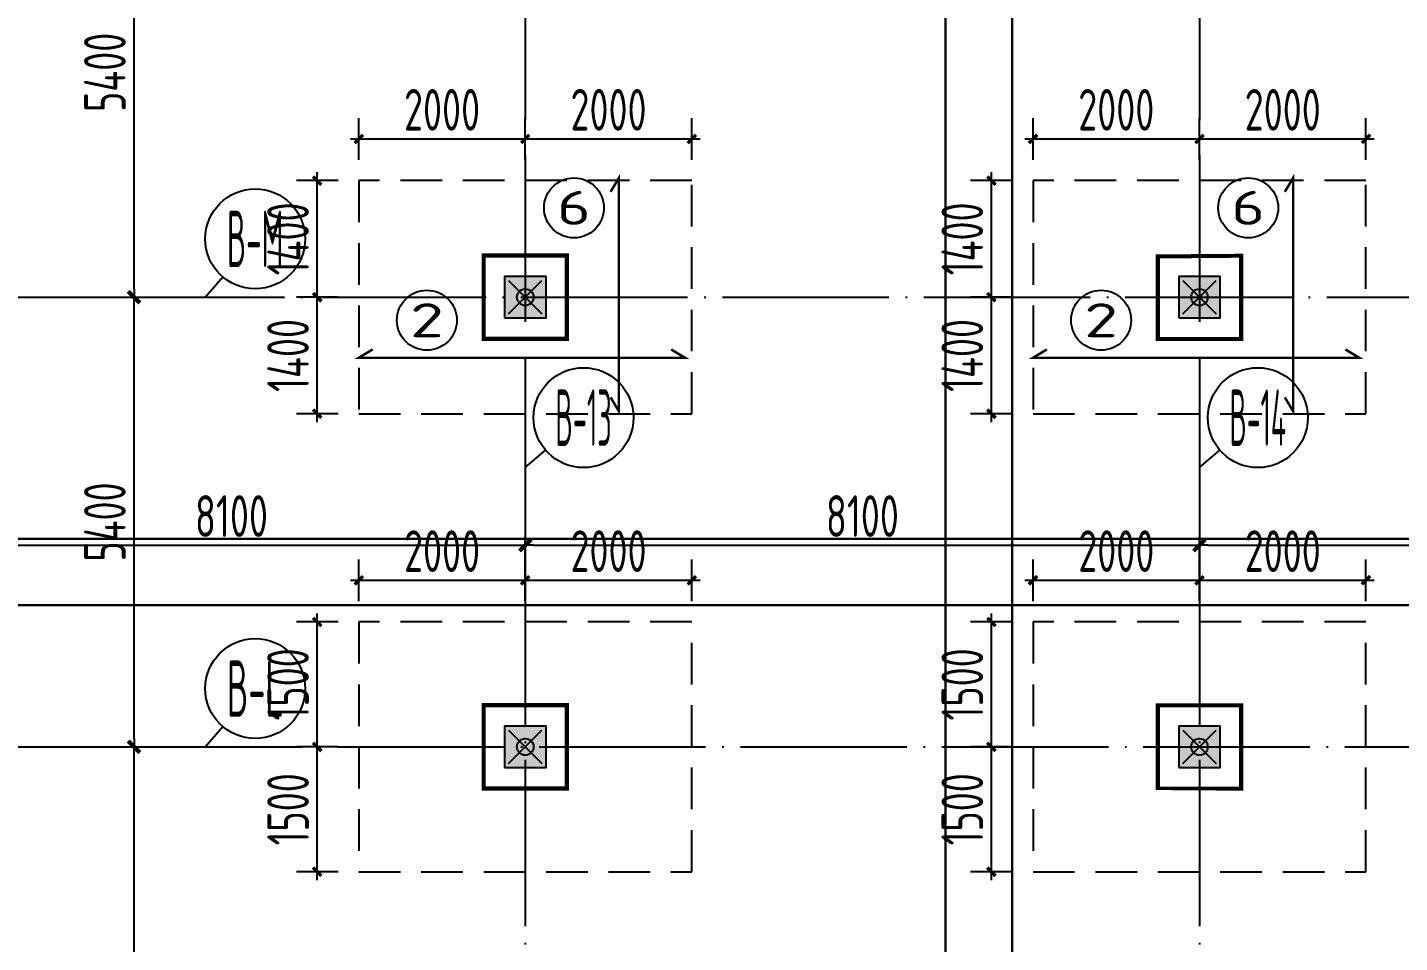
# Model space of a CAD drawing. Extents: x -57409 to 252654, y -8259 to 229119.
# Drawn here: x 120597 to 137081, y 122113 to 133102 of the extents above; entities that cross this region are included whole.
import ezdxf
from ezdxf.enums import TextEntityAlignment as Align

# ---------------------------------------------------------------- set-up
doc = ezdxf.new("R2010")
doc.units = 0
doc.header["$LTSCALE"] = 100
doc.header["$PDMODE"] = 35
doc.header["$PDSIZE"] = 200
doc.linetypes.add('DASHED', pattern=[0.75, 0.5, -0.25])
doc.linetypes.add('DOTE', pattern=[2.4200000000000004, 2, -0.2, 0.02, -0.2])
doc.layers.get('0').update_dxf_attribs({"linetype": 'CONTINUOUS'})
doc.layers.get('Defpoints').update_dxf_attribs({"linetype": 'CONTINUOUS'})
for name, color, linetype in [('B-TEXT', 3, 'CONTINUOUS'), ('codim', 7, 'CONTINUOUS'), ('COLU', 7, 'CONTINUOUS'), ('CT', 2, 'CONTINUOUS'), ('dote', 253, 'DOTE'), ('h填实-柱墙', 254, 'CONTINUOUS'), ('Z-AXIS', 3, 'CONTINUOUS'), ('Z-TEXT', 2, 'CONTINUOUS'), ('z柱下板带', 140, 'CONTINUOUS'), ('板底钢筋', 24, 'CONTINUOUS')]:
    doc.layers.add(name, color=color, linetype=linetype)
doc.layers.add('重心计算', color=7, linetype='CONTINUOUS', plot=False)
doc.styles.add('_TCH_AXIS', font='tssdeng.shx', dxfattribs={"width": 0.7, "bigfont": 'tssdchn.shx'})
doc.styles.add('COMPLEX', font='tssdeng.shx', dxfattribs={"width": 0.7, "bigfont": 'tssdchn.shx'})
doc.styles.add('Jgcad-DIM', font='tssdeng.shx', dxfattribs={"width": 0.7, "bigfont": 'tssdchn.shx'})
doc.styles.add('TSSD_Dimension', font='tssdeng.shx', dxfattribs={"width": 0.7})
doc.dimstyles.new('TSSD_100_100$0', dxfattribs={"dimtxt": 300, "dimasz": 100, "dimexe": 100, "dimexo": 250, "dimgap": 100, "dimtad": 1, "dimdec": 0, "dimzin": 0, "dimdsep": 46, "dimtxsty": 'TSSD_Dimension', "dimblk": '_tsdbk', "dimblk1": '_tsdbk', "dimblk2": '_tsdbk', "dimsah": 1, "dimcen": 0, "dimdle": 100, "dimclrt": 7, "dimadec": 0, "dimazin": 0, "dimtfac": 1, "dimtdec": 0, "dimtix": 1, "dimtmove": 2, "dimatfit": 3, "dimldrblk": '_tsdbk', "dimfxl": 1, "dimtolj": 1, "dimtzin": 0, "dimarcsym": 0})

# ---------------------------------------------------------------- blocks, each defined once
blk = doc.blocks.new('_tsdbk')
blk.add_line((-1, 0), (0, 0))
at = {"const_width": 0.5}
blk.add_lwpolyline([(-0.7000000000000001, -0.7000000000000001), (0.7000000000000001, 0.7000000000000001)], dxfattribs=at)
blk = doc.blocks.new('*D203')
at = {"layer": 'Defpoints', "color": 0}
for p in [(126577.6411610183, 126884.3521640794), (118477.6411610194, 126132.648285061), (126577.6411610183, 126132.648285061)]:
    blk.add_point(p, dxfattribs=at)
at = {"layer": 'Z-AXIS', "color": 0, "lineweight": -2}
for p, q in [((118477.6411610194, 126382.648285061), (118477.6411610194, 126984.3521640794)), ((126577.6411610183, 126382.648285061), (126577.6411610183, 126984.3521640794)), ((118577.6411610194, 126884.3521640794), (126477.6411610183, 126884.3521640794))]:
    blk.add_line(p, q, dxfattribs=at)
at = {"layer": 'Z-AXIS', "color": 0, "lineweight": -2, "xscale": 100, "yscale": 100, "zscale": 100, "rotation": 180}
blk.add_blockref('_tsdbk', (118477.6411610194, 126884.3521640794), dxfattribs=at)
at = {"layer": 'Z-AXIS', "color": 0, "lineweight": -2, "xscale": 100, "yscale": 100, "zscale": 100}
blk.add_blockref('_tsdbk', (126577.6411610183, 126884.3521640794), dxfattribs=at)
at = {"layer": 'Z-AXIS', "color": 7, "insert": (123047.6468066357, 127234.3521640793), "char_height": 500, "attachment_point": 5, "style": 'TSSD_Dimension'}
blk.add_mtext('\\A1;8100', dxfattribs=at)
blk = doc.blocks.new('*D204')
at = {"layer": 'Defpoints', "color": 0}
for p in [(134677.6411610182, 126884.3521640791), (126577.6411610183, 126132.648285061), (134677.6411610182, 126132.6482850611)]:
    blk.add_point(p, dxfattribs=at)
at = {"layer": 'Z-AXIS', "color": 0, "lineweight": -2}
for p, q in [((126577.6411610183, 126382.648285061), (126577.6411610183, 126984.3521640791)), ((134677.6411610182, 126382.6482850611), (134677.6411610182, 126984.3521640791)), ((126677.6411610183, 126884.3521640791), (134577.6411610182, 126884.3521640791))]:
    blk.add_line(p, q, dxfattribs=at)
at = {"layer": 'Z-AXIS', "color": 0, "lineweight": -2, "xscale": 100, "yscale": 100, "zscale": 100, "rotation": 180}
blk.add_blockref('_tsdbk', (126577.6411610183, 126884.3521640791), dxfattribs=at)
at = {"layer": 'Z-AXIS', "color": 0, "lineweight": -2, "xscale": 100, "yscale": 100, "zscale": 100}
blk.add_blockref('_tsdbk', (134677.6411610182, 126884.3521640791), dxfattribs=at)
at = {"layer": 'Z-AXIS', "color": 7, "insert": (130627.6411610183, 127234.3521640791), "char_height": 500, "attachment_point": 5, "style": 'TSSD_Dimension'}
blk.add_mtext('\\A1;8100', dxfattribs=at)
blk = doc.blocks.new('*D205')
at = {"layer": 'Defpoints', "color": 0}
for p in [(140677.6411610188, 126884.3521640793), (134677.6411610182, 126132.6482850611), (140677.6411610188, 126132.6482850612)]:
    blk.add_point(p, dxfattribs=at)
at = {"layer": 'Z-AXIS', "color": 0, "lineweight": -2}
for p, q in [((134677.6411610182, 126382.6482850611), (134677.6411610182, 126984.3521640793)), ((140677.6411610188, 126382.6482850612), (140677.6411610188, 126984.3521640793)), ((134777.6411610182, 126884.3521640793), (140577.6411610188, 126884.3521640793))]:
    blk.add_line(p, q, dxfattribs=at)
at = {"layer": 'Z-AXIS', "color": 0, "lineweight": -2, "xscale": 100, "yscale": 100, "zscale": 100, "rotation": 180}
blk.add_blockref('_tsdbk', (134677.6411610182, 126884.3521640793), dxfattribs=at)
at = {"layer": 'Z-AXIS', "color": 0, "lineweight": -2, "xscale": 100, "yscale": 100, "zscale": 100}
blk.add_blockref('_tsdbk', (140677.6411610188, 126884.3521640793), dxfattribs=at)
at = {"layer": 'Z-AXIS', "color": 7, "insert": (137677.6411610185, 127234.3521640793), "char_height": 500, "attachment_point": 5, "style": 'TSSD_Dimension'}
blk.add_mtext('\\A1;6000', dxfattribs=at)
blk = doc.blocks.new('_AXISO')
blk.add_circle((2.273736754432321e-13, -5.684341886080801e-14), 0.5)
at = {"layer": 'B-TEXT', "style": 'COMPLEX', "width": 1.450892857142857}
blk.add_attdef('A', text='', height=0.56, dxfattribs=at).set_placement((0.2493750000001, -0.2800000000000296), (0.7493750000001, -0.2800000000000296), align=Align.FIT)
blk = doc.blocks.new('*D225')
at = {"layer": 'Defpoints', "color": 0}
for p in [(120615.5817339843, 124462.7230420701), (121877.107677219, 124462.7230420701), (120615.5817339843, 118462.7230420685)]:
    blk.add_point(p, dxfattribs=at)
at = {"layer": 'Z-AXIS', "color": 0, "lineweight": -2}
for p, q in [((120865.5817339843, 124462.7230420701), (121977.107677219, 124462.7230420701)), ((121877.107677219, 118562.7230420685), (121877.107677219, 124362.7230420701)), ((120865.5817339843, 118462.7230420685), (121977.107677219, 118462.7230420685))]:
    blk.add_line(p, q, dxfattribs=at)
at = {"layer": 'Z-AXIS', "color": 0, "lineweight": -2, "xscale": 100, "yscale": 100, "zscale": 100}
for p, rotation in [((121877.107677219, 124462.7230420701), 90), ((121877.107677219, 118462.7230420685), 270)]:
    blk.add_blockref('_tsdbk', p, dxfattribs=dict(at, rotation=rotation))
at = {"layer": 'Z-AXIS', "color": 7, "insert": (121527.107677219, 121462.7230420693), "char_height": 500, "attachment_point": 5, "rotation": 90, "style": 'TSSD_Dimension'}
blk.add_mtext('\\A1;6000', dxfattribs=at)
blk = doc.blocks.new('*D226')
at = {"layer": 'Defpoints', "color": 0}
for p in [(120615.5817339844, 129862.7230420729), (121877.107677219, 129862.7230420729), (120615.5817339843, 124462.7230420701)]:
    blk.add_point(p, dxfattribs=at)
at = {"layer": 'Z-AXIS', "color": 0, "lineweight": -2}
for p, q in [((120865.5817339844, 129862.7230420729), (121977.107677219, 129862.7230420729)), ((121877.107677219, 124562.7230420701), (121877.107677219, 129762.7230420729)), ((120865.5817339843, 124462.7230420701), (121977.107677219, 124462.7230420701))]:
    blk.add_line(p, q, dxfattribs=at)
at = {"layer": 'Z-AXIS', "color": 0, "lineweight": -2, "xscale": 100, "yscale": 100, "zscale": 100}
for p, rotation in [((121877.107677219, 129862.7230420729), 90), ((121877.107677219, 124462.7230420701), 270)]:
    blk.add_blockref('_tsdbk', p, dxfattribs=dict(at, rotation=rotation))
at = {"layer": 'Z-AXIS', "color": 7, "insert": (121527.107677219, 127162.7230420715), "char_height": 500, "attachment_point": 5, "rotation": 90, "style": 'TSSD_Dimension'}
blk.add_mtext('\\A1;5400', dxfattribs=at)
blk = doc.blocks.new('*D227')
at = {"layer": 'Defpoints', "color": 0}
for p in [(120615.5817339844, 135262.7230420733), (121877.107677219, 135262.7230420733), (120615.5817339844, 129862.7230420729)]:
    blk.add_point(p, dxfattribs=at)
at = {"layer": 'Z-AXIS', "color": 0, "lineweight": -2}
for p, q in [((120865.5817339844, 135262.7230420733), (121977.107677219, 135262.7230420733)), ((121877.107677219, 129962.7230420729), (121877.107677219, 135162.7230420733)), ((120865.5817339844, 129862.7230420729), (121977.107677219, 129862.7230420729))]:
    blk.add_line(p, q, dxfattribs=at)
at = {"layer": 'Z-AXIS', "color": 0, "lineweight": -2, "xscale": 100, "yscale": 100, "zscale": 100}
for p, rotation in [((121877.107677219, 135262.7230420733), 90), ((121877.107677219, 129862.7230420729), 270)]:
    blk.add_blockref('_tsdbk', p, dxfattribs=dict(at, rotation=rotation))
at = {"layer": 'Z-AXIS', "color": 7, "insert": (121527.107677219, 132562.7230420731), "char_height": 500, "attachment_point": 5, "rotation": 90, "style": 'TSSD_Dimension'}
blk.add_mtext('\\A1;5400', dxfattribs=at)
blk = doc.blocks.new('_ArchTick')
at = {"color": 0, "linetype": 'ByBlock', "const_width": 0.4}
blk.add_lwpolyline([(-0.5, -0.5), (0.5, 0.5)], dxfattribs=at)
blk = doc.blocks.new('*D1007')
at = {"layer": 'codim', "color": 7, "lineweight": -2}
for p, q in [((132427.6411610182, 124462.72304207), (131927.6411610182, 124462.72304207)), ((132427.6411610182, 122962.7230420701), (131927.6411610182, 122962.7230420701))]:
    blk.add_line(p, q, dxfattribs=at)
at = {"layer": 'codim', "color": 0, "lineweight": -2}
blk.add_line((132177.6411610182, 122862.7230420701), (132177.6411610182, 124562.72304207), dxfattribs=at)
at = {"layer": 'Defpoints', "color": 0}
for p in [(132177.6411610182, 124462.72304207), (132677.6411610182, 124462.72304207), (132677.6411610182, 122962.7230420701)]:
    blk.add_point(p, dxfattribs=at)
at = {"layer": 'codim', "color": 0, "lineweight": -2, "xscale": 100, "yscale": 100, "zscale": 100}
for p, rotation in [((132177.6411610182, 124462.72304207), 90), ((132177.6411610182, 122962.7230420701), 270)]:
    blk.add_blockref('_ArchTick', p, dxfattribs=dict(at, rotation=rotation))
at = {"layer": 'codim', "color": 1, "insert": (131827.6411610181, 123712.7230420701), "char_height": 500, "attachment_point": 5, "rotation": 90, "style": 'Jgcad-DIM'}
blk.add_mtext('\\A1;1500', dxfattribs=at)
blk = doc.blocks.new('*D1008')
at = {"layer": 'codim', "color": 7, "lineweight": -2}
for p, q in [((132427.6411610182, 125962.7230420702), (131927.6411610182, 125962.7230420702)), ((132427.6411610182, 124462.72304207), (131927.6411610182, 124462.72304207))]:
    blk.add_line(p, q, dxfattribs=at)
at = {"layer": 'codim', "color": 0, "lineweight": -2}
blk.add_line((132177.6411610182, 124362.72304207), (132177.6411610182, 126062.7230420702), dxfattribs=at)
at = {"layer": 'Defpoints', "color": 0}
for p in [(132177.6411610182, 125962.7230420702), (132677.6411610182, 125962.7230420702), (132677.6411610182, 124462.72304207)]:
    blk.add_point(p, dxfattribs=at)
at = {"layer": 'codim', "color": 0, "lineweight": -2, "xscale": 100, "yscale": 100, "zscale": 100}
for p, rotation in [((132177.6411610182, 125962.7230420702), 90), ((132177.6411610182, 124462.72304207), 270)]:
    blk.add_blockref('_ArchTick', p, dxfattribs=dict(at, rotation=rotation))
at = {"layer": 'codim', "color": 1, "insert": (131827.6411610181, 125212.7230420701), "char_height": 500, "attachment_point": 5, "rotation": 90, "style": 'Jgcad-DIM'}
blk.add_mtext('\\A1;1500', dxfattribs=at)
blk = doc.blocks.new('*D1009')
at = {"layer": 'codim', "color": 7, "lineweight": -2}
for p, q in [((132677.6411610182, 126212.7230420702), (132677.6411610182, 126712.7230420702)), ((134677.6411610181, 126212.7230420702), (134677.6411610181, 126712.7230420702))]:
    blk.add_line(p, q, dxfattribs=at)
at = {"layer": 'codim', "color": 0, "lineweight": -2}
blk.add_line((132577.6411610182, 126462.7230420702), (134777.6411610181, 126462.7230420702), dxfattribs=at)
at = {"layer": 'Defpoints', "color": 0}
for p in [(134677.6411610181, 126462.7230420702), (132677.6411610182, 125962.7230420702), (134677.6411610181, 125962.7230420702)]:
    blk.add_point(p, dxfattribs=at)
at = {"layer": 'codim', "color": 0, "lineweight": -2, "xscale": 100, "yscale": 100, "zscale": 100, "rotation": 180}
blk.add_blockref('_ArchTick', (132677.6411610182, 126462.7230420702), dxfattribs=at)
at = {"layer": 'codim', "color": 0, "lineweight": -2, "xscale": 100, "yscale": 100, "zscale": 100}
blk.add_blockref('_ArchTick', (134677.6411610181, 126462.7230420702), dxfattribs=at)
at = {"layer": 'codim', "color": 1, "insert": (133677.6411610182, 126812.7230420702), "char_height": 500, "attachment_point": 5, "style": 'Jgcad-DIM'}
blk.add_mtext('\\A1;2000', dxfattribs=at)
blk = doc.blocks.new('*D1010')
at = {"layer": 'codim', "color": 7, "lineweight": -2}
for p, q in [((134677.6411610181, 126212.7230420702), (134677.6411610181, 126712.7230420702)), ((136677.6411610182, 126212.7230420701), (136677.6411610182, 126712.7230420702))]:
    blk.add_line(p, q, dxfattribs=at)
at = {"layer": 'codim', "color": 0, "lineweight": -2}
blk.add_line((134577.6411610181, 126462.7230420702), (136777.6411610182, 126462.7230420702), dxfattribs=at)
at = {"layer": 'Defpoints', "color": 0}
for p in [(136677.6411610182, 126462.7230420702), (134677.6411610181, 125962.7230420702), (136677.6411610182, 125962.7230420701)]:
    blk.add_point(p, dxfattribs=at)
at = {"layer": 'codim', "color": 0, "lineweight": -2, "xscale": 100, "yscale": 100, "zscale": 100, "rotation": 180}
blk.add_blockref('_ArchTick', (134677.6411610181, 126462.7230420702), dxfattribs=at)
at = {"layer": 'codim', "color": 0, "lineweight": -2, "xscale": 100, "yscale": 100, "zscale": 100}
blk.add_blockref('_ArchTick', (136677.6411610182, 126462.7230420702), dxfattribs=at)
at = {"layer": 'codim', "color": 1, "insert": (135677.6411610182, 126812.7230420702), "char_height": 500, "attachment_point": 5, "style": 'Jgcad-DIM'}
blk.add_mtext('\\A1;2000', dxfattribs=at)
blk = doc.blocks.new('*D1011')
at = {"layer": 'codim', "color": 0, "lineweight": -2}
blk.add_line((132177.6411610181, 128362.7230420732), (132177.6411610181, 129962.7230420729), dxfattribs=at)
at = {"layer": 'codim', "color": 7, "lineweight": -2}
for p, q in [((132427.6411610181, 129862.7230420729), (131927.6411610181, 129862.7230420729)), ((132427.6411610181, 128462.7230420732), (131927.6411610181, 128462.7230420732))]:
    blk.add_line(p, q, dxfattribs=at)
at = {"layer": 'Defpoints', "color": 0}
for p in [(132177.6411610181, 129862.7230420729), (132677.6411610181, 129862.7230420729), (132677.6411610181, 128462.7230420732)]:
    blk.add_point(p, dxfattribs=at)
at = {"layer": 'codim', "color": 0, "lineweight": -2, "xscale": 100, "yscale": 100, "zscale": 100}
for p, rotation in [((132177.6411610181, 129862.7230420729), 90), ((132177.6411610181, 128462.7230420732), 270)]:
    blk.add_blockref('_ArchTick', p, dxfattribs=dict(at, rotation=rotation))
at = {"layer": 'codim', "color": 1, "insert": (131827.6411610181, 129162.7230420731), "char_height": 500, "attachment_point": 5, "rotation": 90, "style": 'Jgcad-DIM'}
blk.add_mtext('\\A1;1400', dxfattribs=at)
blk = doc.blocks.new('*D1012')
at = {"layer": 'codim', "color": 7, "lineweight": -2}
for p, q in [((132427.6411610181, 131262.7230420731), (131927.6411610182, 131262.7230420731)), ((132427.6411610181, 129862.7230420729), (131927.6411610182, 129862.7230420729))]:
    blk.add_line(p, q, dxfattribs=at)
at = {"layer": 'codim', "color": 0, "lineweight": -2}
blk.add_line((132177.6411610182, 129762.7230420729), (132177.6411610182, 131362.7230420731), dxfattribs=at)
at = {"layer": 'Defpoints', "color": 0}
for p in [(132177.6411610182, 131262.7230420731), (132677.6411610181, 131262.7230420731), (132677.6411610181, 129862.7230420729)]:
    blk.add_point(p, dxfattribs=at)
at = {"layer": 'codim', "color": 0, "lineweight": -2, "xscale": 100, "yscale": 100, "zscale": 100}
for p, rotation in [((132177.6411610182, 131262.7230420731), 90), ((132177.6411610182, 129862.7230420729), 270)]:
    blk.add_blockref('_ArchTick', p, dxfattribs=dict(at, rotation=rotation))
at = {"layer": 'codim', "color": 1, "insert": (131827.6411610181, 130562.723042073), "char_height": 500, "attachment_point": 5, "rotation": 90, "style": 'Jgcad-DIM'}
blk.add_mtext('\\A1;1400', dxfattribs=at)
blk = doc.blocks.new('*D1013')
at = {"layer": 'codim', "color": 7, "lineweight": -2}
for p, q in [((132677.6411610181, 131512.7230420731), (132677.6411610181, 132012.7230420731)), ((134677.641161018, 131512.7230420731), (134677.641161018, 132012.7230420731))]:
    blk.add_line(p, q, dxfattribs=at)
at = {"layer": 'codim', "color": 0, "lineweight": -2}
blk.add_line((132577.6411610181, 131762.7230420731), (134777.641161018, 131762.7230420731), dxfattribs=at)
at = {"layer": 'Defpoints', "color": 0}
for p in [(134677.641161018, 131762.7230420731), (132677.6411610181, 131262.7230420731), (134677.641161018, 131262.7230420731)]:
    blk.add_point(p, dxfattribs=at)
at = {"layer": 'codim', "color": 0, "lineweight": -2, "xscale": 100, "yscale": 100, "zscale": 100, "rotation": 180}
blk.add_blockref('_ArchTick', (132677.6411610181, 131762.7230420731), dxfattribs=at)
at = {"layer": 'codim', "color": 0, "lineweight": -2, "xscale": 100, "yscale": 100, "zscale": 100}
blk.add_blockref('_ArchTick', (134677.641161018, 131762.7230420731), dxfattribs=at)
at = {"layer": 'codim', "color": 1, "insert": (133677.641161018, 132112.7230420731), "char_height": 500, "attachment_point": 5, "style": 'Jgcad-DIM'}
blk.add_mtext('\\A1;2000', dxfattribs=at)
blk = doc.blocks.new('*D1014')
at = {"layer": 'codim', "color": 7, "lineweight": -2}
for p, q in [((134677.641161018, 131512.7230420731), (134677.641161018, 132012.7230420731)), ((136677.6411610181, 131512.7230420732), (136677.6411610181, 132012.7230420731))]:
    blk.add_line(p, q, dxfattribs=at)
at = {"layer": 'codim', "color": 0, "lineweight": -2}
blk.add_line((134577.641161018, 131762.7230420731), (136777.6411610181, 131762.7230420731), dxfattribs=at)
at = {"layer": 'Defpoints', "color": 0}
for p in [(136677.6411610181, 131762.7230420731), (134677.641161018, 131262.7230420731), (136677.6411610181, 131262.7230420732)]:
    blk.add_point(p, dxfattribs=at)
at = {"layer": 'codim', "color": 0, "lineweight": -2, "xscale": 100, "yscale": 100, "zscale": 100, "rotation": 180}
blk.add_blockref('_ArchTick', (134677.641161018, 131762.7230420731), dxfattribs=at)
at = {"layer": 'codim', "color": 0, "lineweight": -2, "xscale": 100, "yscale": 100, "zscale": 100}
blk.add_blockref('_ArchTick', (136677.6411610181, 131762.7230420731), dxfattribs=at)
at = {"layer": 'codim', "color": 1, "insert": (135677.641161018, 132112.7230420731), "char_height": 500, "attachment_point": 5, "style": 'Jgcad-DIM'}
blk.add_mtext('\\A1;2000', dxfattribs=at)
blk = doc.blocks.new('*D779')
at = {"layer": 'codim', "color": 7, "lineweight": -2}
for p, q in [((124327.6411610193, 124462.7230420699), (123827.6411610193, 124462.7230420699)), ((124327.6411610193, 122962.7230420699), (123827.6411610193, 122962.7230420699))]:
    blk.add_line(p, q, dxfattribs=at)
at = {"layer": 'codim', "color": 0, "lineweight": -2}
blk.add_line((124077.6411610193, 122862.7230420699), (124077.6411610193, 124562.7230420699), dxfattribs=at)
at = {"layer": 'Defpoints', "color": 0}
for p in [(124077.6411610193, 124462.7230420699), (124577.6411610193, 124462.7230420699), (124577.6411610193, 122962.7230420699)]:
    blk.add_point(p, dxfattribs=at)
at = {"layer": 'codim', "color": 0, "lineweight": -2, "xscale": 100, "yscale": 100, "zscale": 100}
for p, rotation in [((124077.6411610193, 124462.7230420699), 90), ((124077.6411610193, 122962.7230420699), 270)]:
    blk.add_blockref('_ArchTick', p, dxfattribs=dict(at, rotation=rotation))
at = {"layer": 'codim', "color": 1, "insert": (123727.6411610193, 123712.7230420699), "char_height": 500, "attachment_point": 5, "rotation": 90, "style": 'Jgcad-DIM'}
blk.add_mtext('\\A1;1500', dxfattribs=at)
blk = doc.blocks.new('*D780')
at = {"layer": 'codim', "color": 7, "lineweight": -2}
for p, q in [((124327.6411610193, 125962.7230420699), (123827.6411610193, 125962.7230420699)), ((124327.6411610193, 124462.7230420699), (123827.6411610193, 124462.7230420699))]:
    blk.add_line(p, q, dxfattribs=at)
at = {"layer": 'codim', "color": 0, "lineweight": -2}
blk.add_line((124077.6411610193, 124362.7230420699), (124077.6411610193, 126062.7230420699), dxfattribs=at)
at = {"layer": 'Defpoints', "color": 0}
for p in [(124077.6411610193, 125962.7230420699), (124577.6411610193, 125962.7230420699), (124577.6411610193, 124462.7230420699)]:
    blk.add_point(p, dxfattribs=at)
at = {"layer": 'codim', "color": 0, "lineweight": -2, "xscale": 100, "yscale": 100, "zscale": 100}
for p, rotation in [((124077.6411610193, 125962.7230420699), 90), ((124077.6411610193, 124462.7230420699), 270)]:
    blk.add_blockref('_ArchTick', p, dxfattribs=dict(at, rotation=rotation))
at = {"layer": 'codim', "color": 1, "insert": (123727.6411610193, 125212.7230420699), "char_height": 500, "attachment_point": 5, "rotation": 90, "style": 'Jgcad-DIM'}
blk.add_mtext('\\A1;1500', dxfattribs=at)
blk = doc.blocks.new('*D781')
at = {"layer": 'codim', "color": 7, "lineweight": -2}
for p, q in [((124577.6411610193, 126212.7230420699), (124577.6411610193, 126712.7230420699)), ((126577.6411610193, 126212.7230420699), (126577.6411610193, 126712.7230420699))]:
    blk.add_line(p, q, dxfattribs=at)
at = {"layer": 'codim', "color": 0, "lineweight": -2}
blk.add_line((124477.6411610193, 126462.7230420699), (126677.6411610193, 126462.7230420699), dxfattribs=at)
at = {"layer": 'Defpoints', "color": 0}
for p in [(126577.6411610193, 126462.7230420699), (124577.6411610193, 125962.7230420699), (126577.6411610193, 125962.7230420699)]:
    blk.add_point(p, dxfattribs=at)
at = {"layer": 'codim', "color": 0, "lineweight": -2, "xscale": 100, "yscale": 100, "zscale": 100, "rotation": 180}
blk.add_blockref('_ArchTick', (124577.6411610193, 126462.7230420699), dxfattribs=at)
at = {"layer": 'codim', "color": 0, "lineweight": -2, "xscale": 100, "yscale": 100, "zscale": 100}
blk.add_blockref('_ArchTick', (126577.6411610193, 126462.7230420699), dxfattribs=at)
at = {"layer": 'codim', "color": 1, "insert": (125577.6411610193, 126812.7230420699), "char_height": 500, "attachment_point": 5, "style": 'Jgcad-DIM'}
blk.add_mtext('\\A1;2000', dxfattribs=at)
blk = doc.blocks.new('*D782')
at = {"layer": 'codim', "color": 7, "lineweight": -2}
for p, q in [((126577.6411610193, 126212.7230420699), (126577.6411610193, 126712.7230420699)), ((128577.6411610194, 126212.7230420698), (128577.6411610194, 126712.7230420699))]:
    blk.add_line(p, q, dxfattribs=at)
at = {"layer": 'codim', "color": 0, "lineweight": -2}
blk.add_line((126477.6411610193, 126462.7230420699), (128677.6411610194, 126462.7230420699), dxfattribs=at)
at = {"layer": 'Defpoints', "color": 0}
for p in [(128577.6411610194, 126462.7230420699), (126577.6411610193, 125962.7230420699), (128577.6411610194, 125962.7230420698)]:
    blk.add_point(p, dxfattribs=at)
at = {"layer": 'codim', "color": 0, "lineweight": -2, "xscale": 100, "yscale": 100, "zscale": 100, "rotation": 180}
blk.add_blockref('_ArchTick', (126577.6411610193, 126462.7230420699), dxfattribs=at)
at = {"layer": 'codim', "color": 0, "lineweight": -2, "xscale": 100, "yscale": 100, "zscale": 100}
blk.add_blockref('_ArchTick', (128577.6411610194, 126462.7230420699), dxfattribs=at)
at = {"layer": 'codim', "color": 1, "insert": (127577.6411610194, 126812.7230420699), "char_height": 500, "attachment_point": 5, "style": 'Jgcad-DIM'}
blk.add_mtext('\\A1;2000', dxfattribs=at)
blk = doc.blocks.new('*D724')
at = {"layer": 'codim', "color": 0, "lineweight": -2}
blk.add_line((124077.6411610194, 128362.7230420732), (124077.6411610194, 129962.7230420729), dxfattribs=at)
at = {"layer": 'codim', "color": 7, "lineweight": -2}
for p, q in [((124327.6411610194, 129862.7230420729), (123827.6411610194, 129862.7230420729)), ((124327.6411610194, 128462.7230420732), (123827.6411610194, 128462.7230420732))]:
    blk.add_line(p, q, dxfattribs=at)
at = {"layer": 'Defpoints', "color": 0}
for p in [(124077.6411610194, 129862.7230420729), (124577.6411610194, 129862.7230420729), (124577.6411610194, 128462.7230420732)]:
    blk.add_point(p, dxfattribs=at)
at = {"layer": 'codim', "color": 0, "lineweight": -2, "xscale": 100, "yscale": 100, "zscale": 100}
for p, rotation in [((124077.6411610194, 129862.7230420729), 90), ((124077.6411610194, 128462.7230420732), 270)]:
    blk.add_blockref('_ArchTick', p, dxfattribs=dict(at, rotation=rotation))
at = {"layer": 'codim', "color": 1, "insert": (123727.6411610194, 129162.7230420731), "char_height": 500, "attachment_point": 5, "rotation": 90, "style": 'Jgcad-DIM'}
blk.add_mtext('\\A1;1400', dxfattribs=at)
blk = doc.blocks.new('*D725')
at = {"layer": 'codim', "color": 7, "lineweight": -2}
for p, q in [((124327.6411610194, 131262.7230420731), (123827.6411610195, 131262.7230420731)), ((124327.6411610194, 129862.7230420729), (123827.6411610195, 129862.7230420729))]:
    blk.add_line(p, q, dxfattribs=at)
at = {"layer": 'codim', "color": 0, "lineweight": -2}
blk.add_line((124077.6411610195, 129762.7230420729), (124077.6411610195, 131362.7230420731), dxfattribs=at)
at = {"layer": 'Defpoints', "color": 0}
for p in [(124077.6411610195, 131262.7230420731), (124577.6411610194, 131262.7230420731), (124577.6411610194, 129862.7230420729)]:
    blk.add_point(p, dxfattribs=at)
at = {"layer": 'codim', "color": 0, "lineweight": -2, "xscale": 100, "yscale": 100, "zscale": 100}
for p, rotation in [((124077.6411610195, 131262.7230420731), 90), ((124077.6411610195, 129862.7230420729), 270)]:
    blk.add_blockref('_ArchTick', p, dxfattribs=dict(at, rotation=rotation))
at = {"layer": 'codim', "color": 1, "insert": (123727.6411610195, 130562.723042073), "char_height": 500, "attachment_point": 5, "rotation": 90, "style": 'Jgcad-DIM'}
blk.add_mtext('\\A1;1400', dxfattribs=at)
blk = doc.blocks.new('*D726')
at = {"layer": 'codim', "color": 7, "lineweight": -2}
for p, q in [((124577.6411610194, 131512.7230420731), (124577.6411610194, 132012.7230420731)), ((126577.6411610194, 131512.7230420732), (126577.6411610194, 132012.7230420731))]:
    blk.add_line(p, q, dxfattribs=at)
at = {"layer": 'codim', "color": 0, "lineweight": -2}
blk.add_line((124477.6411610194, 131762.7230420731), (126677.6411610194, 131762.7230420731), dxfattribs=at)
at = {"layer": 'Defpoints', "color": 0}
for p in [(126577.6411610194, 131762.7230420731), (124577.6411610194, 131262.7230420731), (126577.6411610194, 131262.7230420732)]:
    blk.add_point(p, dxfattribs=at)
at = {"layer": 'codim', "color": 0, "lineweight": -2, "xscale": 100, "yscale": 100, "zscale": 100, "rotation": 180}
blk.add_blockref('_ArchTick', (124577.6411610194, 131762.7230420731), dxfattribs=at)
at = {"layer": 'codim', "color": 0, "lineweight": -2, "xscale": 100, "yscale": 100, "zscale": 100}
blk.add_blockref('_ArchTick', (126577.6411610194, 131762.7230420731), dxfattribs=at)
at = {"layer": 'codim', "color": 1, "insert": (125577.6411610194, 132112.7230420731), "char_height": 500, "attachment_point": 5, "style": 'Jgcad-DIM'}
blk.add_mtext('\\A1;2000', dxfattribs=at)
blk = doc.blocks.new('*D727')
at = {"layer": 'codim', "color": 7, "lineweight": -2}
for p, q in [((126577.6411610194, 131512.7230420732), (126577.6411610194, 132012.7230420731)), ((128577.6411610194, 131512.7230420733), (128577.6411610194, 132012.7230420731))]:
    blk.add_line(p, q, dxfattribs=at)
at = {"layer": 'codim', "color": 0, "lineweight": -2}
blk.add_line((126477.6411610194, 131762.7230420731), (128677.6411610194, 131762.7230420731), dxfattribs=at)
at = {"layer": 'Defpoints', "color": 0}
for p in [(128577.6411610194, 131762.7230420731), (126577.6411610194, 131262.7230420732), (128577.6411610194, 131262.7230420733)]:
    blk.add_point(p, dxfattribs=at)
at = {"layer": 'codim', "color": 0, "lineweight": -2, "xscale": 100, "yscale": 100, "zscale": 100, "rotation": 180}
blk.add_blockref('_ArchTick', (126577.6411610194, 131762.7230420731), dxfattribs=at)
at = {"layer": 'codim', "color": 0, "lineweight": -2, "xscale": 100, "yscale": 100, "zscale": 100}
blk.add_blockref('_ArchTick', (128577.6411610194, 131762.7230420731), dxfattribs=at)
at = {"layer": 'codim', "color": 1, "insert": (127577.6411610194, 132112.7230420731), "char_height": 500, "attachment_point": 5, "style": 'Jgcad-DIM'}
blk.add_mtext('\\A1;2000', dxfattribs=at)
blk = doc.blocks.new('后浇带现场')
at = {"color": 6, "lineweight": 30}
for points in [[(760006.9752143119, 730049.176844704), (760006.9751014961, 673430.0739679397), (717756.7851825319, 673430.0739679476), (717756.7851825468, 730049.1768463091)], [(759206.9752143119, 730049.1768462979), (759206.97510309, 674230.0739679402), (718556.7851825319, 674230.0739679472), (718556.7851825468, 730049.1768463086)], [(806265.1024494087, 663345.6796154073), (787753.5622741231, 674230.0739679234), (759206.97510309, 674230.0739679402), (759206.97510309, 625070.0739679486)], [(805859.6177360527, 662656.0549731306), (787535.79750206, 673430.0739679234), (760006.97510309, 673430.0739679392), (760006.97510309, 625070.0739679486)]]:
    blk.add_lwpolyline(points, dxfattribs=at)

msp = doc.modelspace()

# ---------------------------------------------------------------- hatches: boundary and pattern name
at = {"layer": 'h填实-柱墙'}
for points in [[(126327.6411610201, 129612.7230420668), (126827.6411610204, 129612.7230420665), (126827.6411610185, 130112.7230420673), (126327.6411610197, 130112.7230420673)], [(134427.6411610187, 129612.7230420684), (134927.6411610194, 129612.7230420697), (134927.6411610175, 130112.7230420698), (134427.6411610171, 130112.7230420693)], [(126327.6411610191, 124212.7230420621), (126827.6411610187, 124212.723042062), (126827.6411610208, 124712.723042063), (126327.641161019, 124712.7230420621)], [(134427.6411610154, 124212.7230420642), (134927.6411610171, 124212.723042065), (134927.6411610173, 124712.7230420649), (134427.641161019, 124712.7230420649)]]:
    msp.add_hatch(color=256, dxfattribs=at).paths.add_polyline_path(points)

# ---------------------------------------------------------------- linework, layer by layer
at = {"layer": 'COLU'}
for points in [[(126327.6411610201, 129612.7230420668), (126827.6411610204, 129612.7230420665), (126827.6411610185, 130112.7230420673), (126327.6411610197, 130112.7230420673)], [(134427.6411610187, 129612.7230420684), (134927.6411610194, 129612.7230420697), (134927.6411610175, 130112.7230420698), (134427.6411610171, 130112.7230420693)], [(126327.6411610191, 124212.7230420621), (126827.6411610187, 124212.723042062), (126827.6411610208, 124712.723042063), (126327.641161019, 124712.7230420621)], [(134427.6411610154, 124212.7230420642), (134927.6411610171, 124212.723042065), (134927.6411610173, 124712.7230420649), (134427.641161019, 124712.7230420649)]]:
    msp.add_lwpolyline(points, close=True, dxfattribs=at)
at = {"layer": 'CT'}
for points, const_width in [([(126077.6411610196, 129362.7230420671), (127077.6411610196, 129362.7230420671), (127077.6411610196, 130362.7230420669), (126077.6411610195, 130362.7230420669)], 49.99999999999999), ([(134177.6411610191, 129362.7230420683), (135177.6411610191, 129362.7230420707), (135177.6411610168, 130362.7230420703), (134177.641161017, 130362.7230420683)], 49.99999999999999), ([(126077.6411610196, 123962.7230420627), (127077.6411610192, 123962.7230420623), (127077.6411610194, 124962.7230420622), (126077.6411610197, 124962.7230420625)], 49.99999999999998), ([(134177.6411610182, 123962.7230420629), (135177.6411610184, 123962.7230420656), (135177.6411610158, 124962.7230420657), (134177.6411610154, 124962.7230420628)], 49.99999999999999)]:
    msp.add_lwpolyline(points, close=True, dxfattribs=dict(at, const_width=const_width))
at = {"layer": 'dote', "ltscale": 10}
for p, q in [((126577.6411610191, 218687.8779629261), (126577.6411610196, 73862.72304205826)), ((134677.6411610168, 218687.8779629263), (134677.6411610188, 79862.72304205815)), ((46665.74697798927, 129862.7230420727), (160983.078756959, 129862.723042073)), ((46882.51755365849, 124462.7230420698), (160066.8074439671, 124462.72304207))]:
    msp.add_line(p, q, dxfattribs=at)
at = {"layer": 'Z-AXIS'}
for p, q in [((122733.1520453777, 129862.7230420732), (122942.6760285023, 130107.1663937423)), ((120865.5817339846, 129862.7230420734), (122733.1520453777, 129862.7230420734)), ((126577.6411610182, 127816.0791742478), (126822.0898865124, 128025.6055429568)), ((134677.6411610182, 127816.0791742484), (134922.0898865125, 128025.6055429573)), ((126577.6411610182, 127816.0791742478), (126577.6411610182, 126132.6482850609)), ((134677.6411610182, 127816.0791742484), (134677.6411610182, 126132.6482850611)), ((122733.1520453777, 124462.7230420698), (122942.6760285023, 124707.1663937393)), ((120865.5817339846, 124462.7230420701), (122733.1520453777, 124462.72304207))]:
    msp.add_line(p, q, dxfattribs=at)
at = {"layer": 'z柱下板带', "color": 181, "linetype": 'DASHED', "ltscale": 10}
for points in [[(124577.6411610192, 128462.7230420681), (128577.6411610192, 128462.7230420681), (128577.6411610192, 131262.7230420681), (124577.6411610192, 131262.7230420681)], [(132677.6411610181, 128462.7230420693), (136677.6411610181, 128462.7230420693), (136677.6411610181, 131262.7230420693), (132677.6411610181, 131262.7230420693)]]:
    msp.add_lwpolyline(points, close=True, dxfattribs=at)
at = {"layer": 'z柱下板带', "linetype": 'DASHED', "ltscale": 10}
for points in [[(124577.6411610194, 122962.7230420627), (128577.6411610194, 122962.7230420627), (128577.6411610194, 125962.7230420627), (124577.6411610194, 125962.7230420627)], [(132677.6411610171, 122962.7230420645), (136677.6411610171, 122962.7230420645), (136677.6411610171, 125962.7230420645), (132677.6411610171, 125962.7230420645)]]:
    msp.add_lwpolyline(points, close=True, dxfattribs=at)
at = {"layer": '板底钢筋', "const_width": 30}
for points in [[(127602.333807216, 128659.9834346502), (127702.3338072165, 128493.3162593572), (127702.3338072165, 131294.5503153907), (127602.3338072163, 131127.8831400982)], [(135702.3338072149, 128659.9834346514), (135802.3338072154, 128493.3162593584), (135802.3338072154, 131294.5503153919), (135702.3338072152, 131127.8831400994)], [(124744.3083363122, 129235.0787277297), (124577.6411610192, 129135.0787277292), (128496.7416442218, 129135.0787277292), (128330.0744689292, 129235.0787277294)], [(132844.3083363111, 129235.0787277309), (132677.6411610181, 129135.0787277303), (136596.7416442207, 129135.0787277303), (136430.0744689281, 129235.0787277306)]]:
    msp.add_lwpolyline(points, dxfattribs=at)
at = {"layer": '重心计算', "color": 5}
for p in [(126577.6411610197, 129862.7230420668), (126577.6411610192, 129862.7230420681), (126577.6411610197, 129862.7230420669), (134677.6411610181, 129862.7230420693), (134677.6411610181, 129862.7230420693), (134677.6411610181, 129862.7230420693), (126577.6411610195, 124462.7230420625), (126577.6411610194, 124462.7230420627), (126577.6411610195, 124462.7230420625), (134677.6411610171, 124462.7230420645), (134677.6411610171, 124462.7230420645), (134677.6411610171, 124462.7230420645)]:
    msp.add_point(p, dxfattribs=at)

# ---------------------------------------------------------------- block references
at = {"color": 3, "lineweight": 30}
msp.add_blockref('后浇带现场', (-627579.0991567412, -547267.3510589206), dxfattribs=at)
at = {"layer": 'Z-AXIS'}
ref = msp.add_blockref('_AXISO', (123333.1520453659, 130562.7193327675), dxfattribs=dict(at, xscale=1199.999999999998, yscale=1200, zscale=1200, rotation=359.9996457873846))
ref.add_attrib('A', 'B-M', dxfattribs={"color": 7, "height": 678.8225099390856, "rotation": 359.9996457873822, "style": '_TCH_AXIS', "width": 0.4126984126980173}).set_placement((122993.7386921026, 130223.3101761051), (123672.561202028, 130223.3059795046), align=Align.FIT)
ref = msp.add_blockref('_AXISO', (127277.6448703237, 128416.0791742367), dxfattribs=dict(at, xscale=1199.999999999998, yscale=1200, zscale=1200, rotation=359.9996457873846))
ref.add_attrib('A', 'B-13', dxfattribs={"color": 7, "height": 678.8225099390856, "rotation": 359.9996457874117, "style": '_TCH_AXIS', "width": 0.3209876543208728}).set_placement((126938.2315170606, 128076.6700175738), (127617.0540269864, 128076.6658209737), align=Align.FIT)
ref = msp.add_blockref('_AXISO', (135377.6448703238, 128416.0791742368), dxfattribs=dict(at, xscale=1199.999999999998, yscale=1200, zscale=1200, rotation=359.9996457873846))
ref.add_attrib('A', 'B-14', dxfattribs={"color": 7, "height": 678.8225099390856, "rotation": 359.9996457873921, "style": '_TCH_AXIS', "width": 0.3170731707315939}).set_placement((135038.2315170606, 128076.6700175743), (135717.0540269865, 128076.6658209739), align=Align.FIT)
ref = msp.add_blockref('_AXISO', (123333.1520453659, 125162.7193327644), dxfattribs=dict(at, xscale=1199.999999999998, yscale=1200, zscale=1200, rotation=359.9996457873846))
ref.add_attrib('A', 'B-L', dxfattribs={"color": 7, "height": 678.8225099390856, "rotation": 359.9996457874018, "style": '_TCH_AXIS', "width": 0.4406779661012349}).set_placement((122993.7386921026, 124823.3101761016), (123672.561202028, 124823.3059795013), align=Align.FIT)
at = {"layer": 'Z-TEXT'}
ref = msp.add_blockref('_AXISO', (127162.54013865, 130935.2299595331), dxfattribs=dict(at, xscale=720.0000000000074, yscale=720, zscale=720, rotation=359.9996457873825))
ref.add_attrib('A', '6', dxfattribs={"layer": 'Z-AXIS', "color": 7, "height": 407.2935059634514, "rotation": 359.9996457873888, "style": '_TCH_AXIS', "width": 1.999999999998255}).set_placement((126958.8921266922, 130731.5844655352), (127366.1856326475, 130731.5819475749), align=Align.FIT)
ref = msp.add_blockref('_AXISO', (135262.5401386489, 130935.2299595342), dxfattribs=dict(at, xscale=720.0000000000074, yscale=720, zscale=720, rotation=359.9996457873825))
ref.add_attrib('A', '6', dxfattribs={"layer": 'Z-AXIS', "color": 7, "height": 407.2935059634514, "rotation": 359.9996457873888, "style": '_TCH_AXIS', "width": 1.999999999998255}).set_placement((135058.8921266911, 130731.5844655364), (135466.1856326464, 130731.5819475761), align=Align.FIT)
ref = msp.add_blockref('_AXISO', (125395.5536663767, 129585.4136968947), dxfattribs=dict(at, xscale=720.0000000000074, yscale=720, zscale=720, rotation=359.9996457873825))
ref.add_attrib('A', '2', dxfattribs={"layer": 'Z-AXIS', "color": 7, "height": 407.2935059634514, "rotation": 359.9996457873888, "style": '_TCH_AXIS', "width": 1.857142857141237}).set_placement((125191.9056544189, 129381.7682028968), (125599.1991603742, 129381.7656849366), align=Align.FIT)
ref = msp.add_blockref('_AXISO', (133495.5536663756, 129585.4136968959), dxfattribs=dict(at, xscale=720.0000000000074, yscale=720, zscale=720, rotation=359.9996457873825))
ref.add_attrib('A', '2', dxfattribs={"layer": 'Z-AXIS', "color": 7, "height": 407.2935059634514, "rotation": 359.9996457873888, "style": '_TCH_AXIS', "width": 1.857142857141237}).set_placement((133291.9056544178, 129381.768202898), (133699.1991603731, 129381.7656849378), align=Align.FIT)

# ---------------------------------------------------------------- dimensions: what is measured, and where the dimension line sits
at = {"layer": 'codim'}
for base, p1, p2, angle, picture, middle in [((126577.6411610194, 131762.7230420731), (124577.6411610194, 131262.7230420731), (126577.6411610194, 131262.7230420732), 1.183166341504428e-12, '*D726', (125577.6411610194, 132112.7230420731)), ((128577.6411610194, 131762.7230420731), (126577.6411610194, 131262.7230420732), (128577.6411610194, 131262.7230420733), 1.183166341504428e-12, '*D727', (127577.6411610194, 132112.7230420731)), ((134677.641161018, 131762.7230420731), (132677.6411610181, 131262.7230420731), (134677.641161018, 131262.7230420731), 1.183166341504428e-12, '*D1013', (133677.641161018, 132112.7230420731)), ((136677.6411610181, 131762.7230420731), (134677.641161018, 131262.7230420731), (136677.6411610181, 131262.7230420732), 1.183166341504428e-12, '*D1014', (135677.641161018, 132112.7230420731)), ((124077.6411610195, 131262.7230420731), (124577.6411610194, 129862.7230420729), (124577.6411610194, 131262.7230420731), 90, '*D725', (123727.6411610195, 130562.723042073)), ((132177.6411610182, 131262.7230420731), (132677.6411610181, 129862.7230420729), (132677.6411610181, 131262.7230420731), 90, '*D1012', (131827.6411610181, 130562.723042073)), ((124077.6411610194, 129862.7230420729), (124577.6411610194, 128462.7230420732), (124577.6411610194, 129862.7230420729), 90, '*D724', (123727.6411610194, 129162.7230420731)), ((132177.6411610181, 129862.7230420729), (132677.6411610181, 128462.7230420732), (132677.6411610181, 129862.7230420729), 90, '*D1011', (131827.6411610181, 129162.7230420731)), ((124077.6411610193, 125962.7230420699), (124577.6411610193, 124462.7230420699), (124577.6411610193, 125962.7230420699), 90, '*D780', (123727.6411610193, 125212.7230420699)), ((132177.6411610182, 125962.7230420702), (132677.6411610182, 124462.72304207), (132677.6411610182, 125962.7230420702), 90, '*D1008', (131827.6411610181, 125212.7230420701)), ((124077.6411610193, 124462.7230420699), (124577.6411610193, 122962.7230420699), (124577.6411610193, 124462.7230420699), 90, '*D779', (123727.6411610193, 123712.7230420699)), ((132177.6411610182, 124462.72304207), (132677.6411610182, 122962.7230420701), (132677.6411610182, 124462.72304207), 90, '*D1007', (131827.6411610181, 123712.7230420701))]:
    dim = msp.add_linear_dim(base=base, p1=p1, p2=p2, angle=angle, dimstyle='TSSD_100_100$0', override={"dimtxt": 500, "dimexe": 250, "dimtxsty": 'Jgcad-DIM', "dimblk": 'ArchTick', "dimblk1": 'ArchTick', "dimblk2": 'ArchTick', "dimclre": 7, "dimclrt": 1, "dimadec": 3}, dxfattribs=at)
    dim.commit()
    dim.dimension.update_dxf_attribs({"geometry": picture, "text_midpoint": middle})
for base, p1, p2, picture, middle in [((126577.6411610193, 126462.7230420699), (124577.6411610193, 125962.7230420699), (126577.6411610193, 125962.7230420699), '*D781', (125577.6411610193, 126812.7230420699)), ((128577.6411610194, 126462.7230420699), (126577.6411610193, 125962.7230420699), (128577.6411610194, 125962.7230420698), '*D782', (127577.6411610194, 126812.7230420699)), ((134677.6411610181, 126462.7230420702), (132677.6411610182, 125962.7230420702), (134677.6411610181, 125962.7230420702), '*D1009', (133677.6411610182, 126812.7230420702)), ((136677.6411610182, 126462.7230420702), (134677.6411610181, 125962.7230420702), (136677.6411610182, 125962.7230420701), '*D1010', (135677.6411610182, 126812.7230420702))]:
    dim = msp.add_linear_dim(base=base, p1=p1, p2=p2, dimstyle='TSSD_100_100$0', override={"dimtxt": 500, "dimexe": 250, "dimtxsty": 'Jgcad-DIM', "dimblk": 'ArchTick', "dimblk1": 'ArchTick', "dimblk2": 'ArchTick', "dimclre": 7, "dimclrt": 1, "dimadec": 3}, dxfattribs=at)
    dim.commit()
    dim.dimension.update_dxf_attribs({"geometry": picture, "text_midpoint": middle})
at = {"layer": 'Z-AXIS'}
for base, p1, p2, picture, middle in [((121877.107677219, 135262.7230420733), (120615.5817339844, 129862.7230420729), (120615.5817339844, 135262.7230420733), '*D227', (121527.107677219, 132562.7230420731)), ((121877.107677219, 129862.7230420729), (120615.5817339843, 124462.7230420701), (120615.5817339844, 129862.7230420729), '*D226', (121527.107677219, 127162.7230420715)), ((121877.107677219, 124462.7230420701), (120615.5817339843, 118462.7230420685), (120615.5817339843, 124462.7230420701), '*D225', (121527.107677219, 121462.7230420693))]:
    dim = msp.add_linear_dim(base=base, p1=p1, p2=p2, angle=90, dimstyle='TSSD_100_100$0', override={"dimtxt": 500}, dxfattribs=at)
    dim.commit()
    dim.dimension.update_dxf_attribs({"geometry": picture, "text_midpoint": middle})
dim = msp.add_linear_dim(base=(126577.6411610183, 126884.3521640794), p1=(118477.6411610194, 126132.648285061), p2=(126577.6411610183, 126132.648285061), dimstyle='TSSD_100_100$0', override={"dimtxt": 500}, dxfattribs=at)
dim.commit()
dim.dimension.update_dxf_attribs({"geometry": '*D203', "text_midpoint": (123047.6468066357, 127234.3521640793), "dimtype": 160})
for base, p1, p2, picture, middle in [((134677.6411610182, 126884.3521640791), (126577.6411610183, 126132.648285061), (134677.6411610182, 126132.6482850611), '*D204', (130627.6411610183, 127234.3521640791)), ((140677.6411610188, 126884.3521640793), (134677.6411610182, 126132.6482850611), (140677.6411610188, 126132.6482850612), '*D205', (137677.6411610185, 127234.3521640793))]:
    dim = msp.add_linear_dim(base=base, p1=p1, p2=p2, dimstyle='TSSD_100_100$0', override={"dimtxt": 500}, dxfattribs=at)
    dim.commit()
    dim.dimension.update_dxf_attribs({"geometry": picture, "text_midpoint": middle})

doc.saveas('drawing.dxf')
